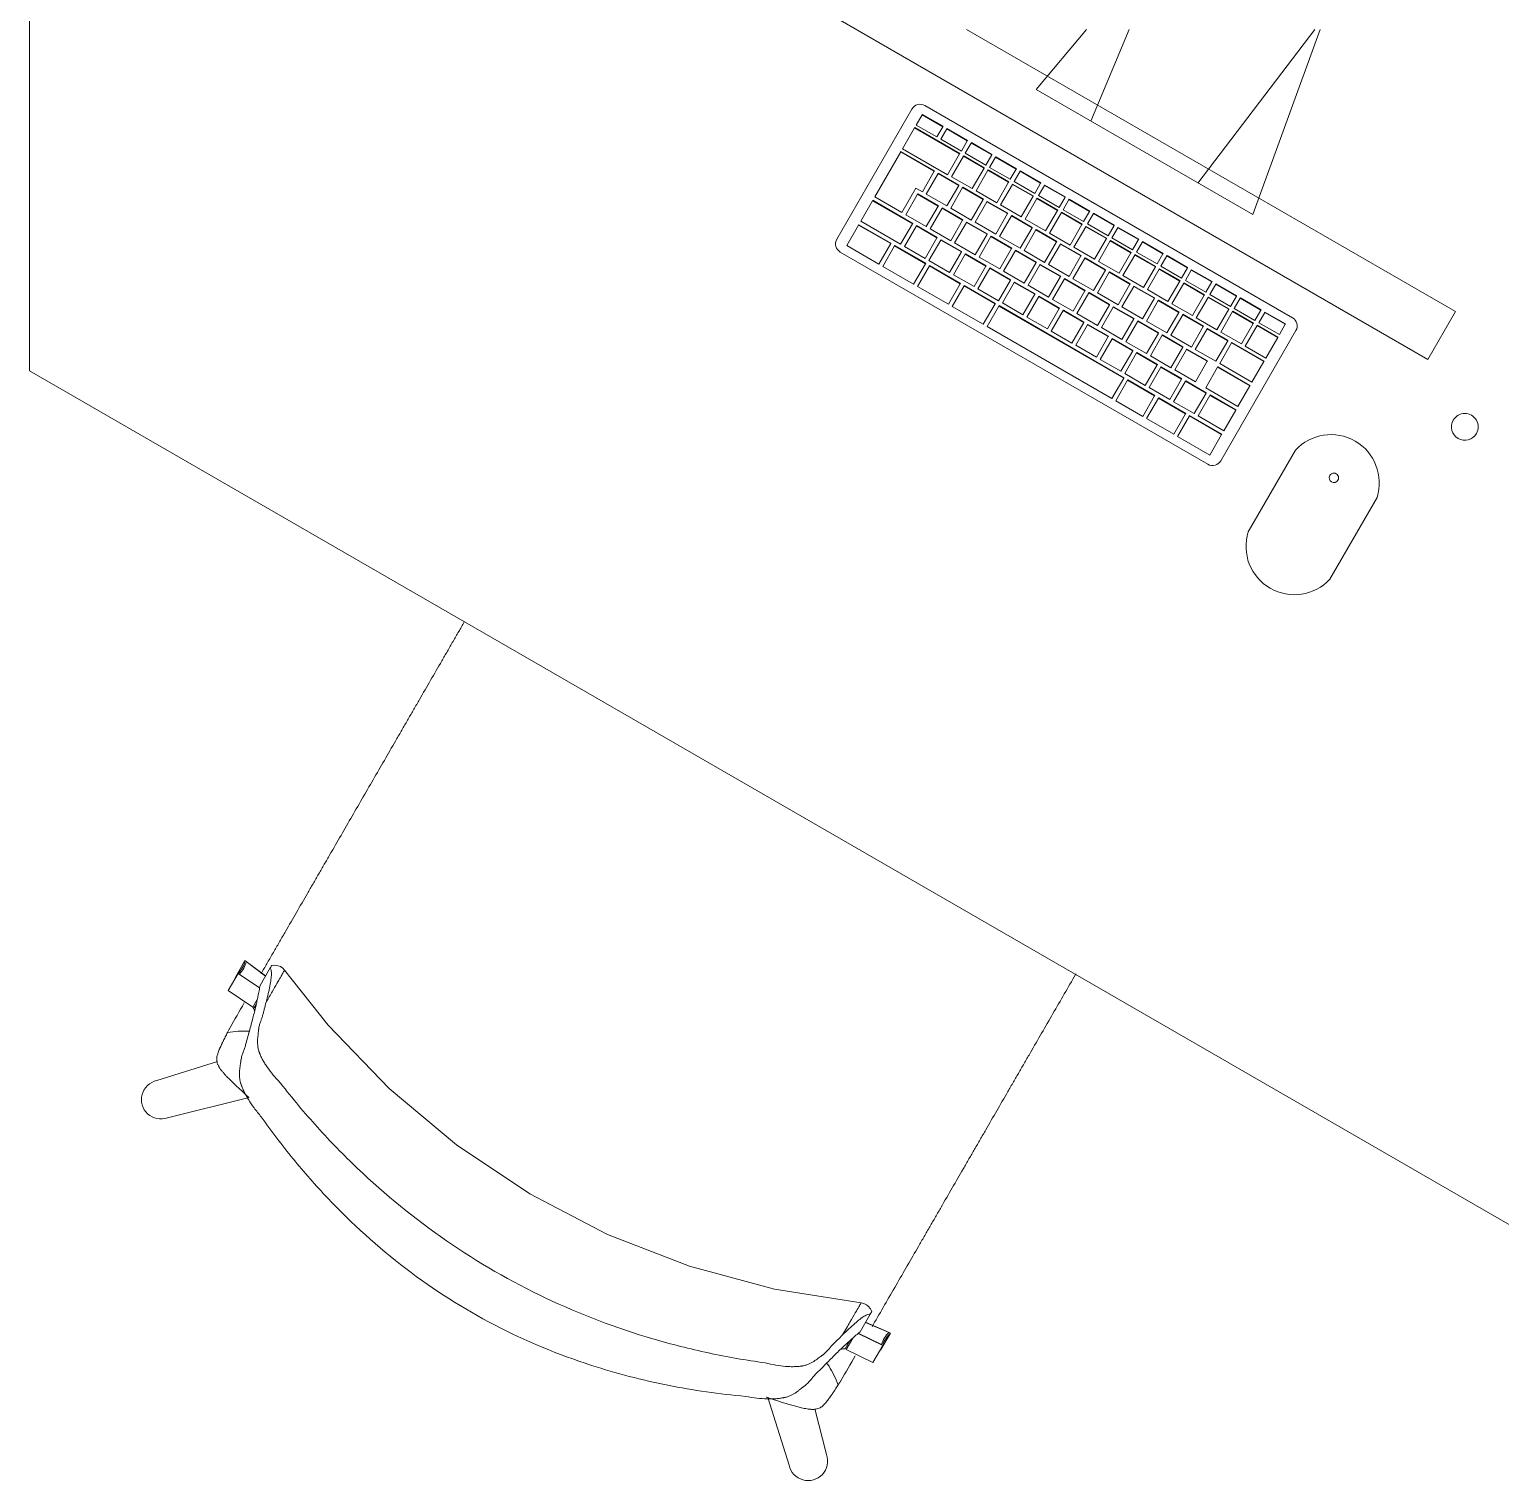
# Model space of a CAD drawing. Header units: millimetres. Extents: x 79795 to 317870, y -36033 to 97293.
# Drawn here: x 213532 to 214522, y 18010 to 18987 of the extents above; entities that cross this region are included whole.
import ezdxf

# ---------------------------------------------------------------- set-up
doc = ezdxf.new("R2010")
doc.units = ezdxf.units.MM
doc.header["$MEASUREMENT"] = 0
doc.layers.add('A-GENM', color=8, linetype='CONTINUOUS', lineweight=9)
doc.layers.add('I-FURN', color=8, linetype='CONTINUOUS', lineweight=9)

msp = doc.modelspace()

# ---------------------------------------------------------------- linework, layer by layer
at = {"layer": 'A-GENM'}
for p, q in [((214075.28, 18845.68), (214125.86, 18933.29)), ((214134.54, 18935.62), (214381.82, 18792.85)), ((214127.62, 18920.56), (214119.5, 18906.5)), ((214127.62, 18920.56), (214127.75, 18920.8)), ((214157.93, 18903.06), (214127.62, 18920.56)), ((214127.75, 18920.8), (214158.07, 18903.3)), ((214132.74, 18929.42), (214128.75, 18922.51)), ((214128.75, 18922.51), (214142.6, 18914.51)), ((214132.74, 18929.42), (214132.87, 18929.66)), ((214146.59, 18921.42), (214132.74, 18929.42)), ((214132.87, 18929.66), (214146.73, 18921.66)), ((214142.6, 18914.51), (214146.59, 18921.42)), ((214149.19, 18919.92), (214145.2, 18913.01)), ((214146.59, 18921.42), (214146.73, 18921.66)), ((214149.19, 18919.92), (214149.33, 18920.16)), ((214163.05, 18911.92), (214149.19, 18919.92)), ((214149.33, 18920.16), (214163.18, 18912.16)), ((214145.2, 18913.01), (214159.06, 18905.01)), ((214159.06, 18905.01), (214163.05, 18911.92)), ((214165.64, 18910.42), (214161.65, 18903.51)), ((214163.05, 18911.92), (214163.18, 18912.16)), ((214165.64, 18910.42), (214165.78, 18910.66)), ((214179.5, 18902.42), (214165.64, 18910.42)), ((214165.78, 18910.66), (214179.64, 18902.66)), ((214118.29, 18904.41), (214100.85, 18874.19)), ((214118.29, 18904.41), (214118.43, 18904.65)), ((214140.81, 18891.41), (214118.29, 18904.41)), ((214118.43, 18904.65), (214140.95, 18891.65)), ((214119.5, 18906.5), (214149.81, 18889)), ((214149.81, 18889), (214157.93, 18903.06)), ((214160.53, 18901.56), (214152.55, 18887.74)), ((214157.93, 18903.06), (214158.07, 18903.3)), ((214160.53, 18901.56), (214160.66, 18901.8)), ((214174.38, 18893.56), (214160.53, 18901.56)), ((214160.66, 18901.8), (214174.52, 18893.8)), ((214161.65, 18903.51), (214175.51, 18895.51)), ((214175.51, 18895.51), (214179.5, 18902.42)), ((214182.1, 18900.92), (214178.11, 18894.01)), ((214179.5, 18902.42), (214179.64, 18902.66)), ((214182.1, 18900.92), (214182.24, 18901.16)), ((214195.96, 18892.92), (214182.1, 18900.92)), ((214182.24, 18901.16), (214196.09, 18893.16)), ((214132.83, 18877.58), (214140.81, 18891.41)), ((214140.81, 18891.41), (214140.95, 18891.65)), ((214143.41, 18889.91), (214143.54, 18890.15)), ((214143.54, 18890.15), (214157.4, 18882.15)), ((214166.4, 18879.74), (214174.38, 18893.56)), ((214176.98, 18892.06), (214169, 18878.24)), ((214174.38, 18893.56), (214174.52, 18893.8)), ((214176.98, 18892.06), (214177.12, 18892.3)), ((214190.84, 18884.06), (214176.98, 18892.06)), ((214177.12, 18892.3), (214190.97, 18884.3)), ((214178.11, 18894.01), (214191.97, 18886.01)), ((214191.97, 18886.01), (214195.96, 18892.92)), ((214198.55, 18891.42), (214194.56, 18884.51)), ((214195.96, 18892.92), (214196.09, 18893.16)), ((214198.55, 18891.42), (214198.69, 18891.66)), ((214212.41, 18883.42), (214198.55, 18891.42)), ((214198.69, 18891.66), (214212.55, 18883.66)), ((214143.41, 18889.91), (214135.43, 18876.08)), ((214157.26, 18881.91), (214143.41, 18889.91)), ((214149.28, 18868.08), (214157.26, 18881.91)), ((214159.86, 18880.41), (214151.88, 18866.58)), ((214152.55, 18887.74), (214166.4, 18879.74)), ((214157.26, 18881.91), (214157.4, 18882.15)), ((214159.86, 18880.41), (214160, 18880.65)), ((214173.72, 18872.41), (214159.86, 18880.41)), ((214160, 18880.65), (214173.86, 18872.65)), ((214182.86, 18870.24), (214190.84, 18884.06)), ((214193.43, 18882.56), (214185.45, 18868.74)), ((214190.84, 18884.06), (214190.97, 18884.3)), ((214193.43, 18882.56), (214193.57, 18882.8)), ((214207.29, 18874.56), (214193.43, 18882.56)), ((214193.57, 18882.8), (214207.43, 18874.8)), ((214194.56, 18884.51), (214208.42, 18876.51)), ((214208.42, 18876.51), (214212.41, 18883.42)), ((214215.01, 18881.92), (214211.02, 18875.01)), ((214212.41, 18883.42), (214212.55, 18883.66)), ((214215.01, 18881.92), (214215.15, 18882.16)), ((214228.86, 18873.92), (214215.01, 18881.92)), ((214215.15, 18882.16), (214229, 18874.16)), ((214099.36, 18871.62), (214091.38, 18857.8)), ((214099.36, 18871.62), (214099.5, 18871.86)), ((214126.21, 18856.12), (214099.36, 18871.62)), ((214099.5, 18871.86), (214126.35, 18856.36)), ((214100.85, 18874.19), (214119.03, 18863.69)), ((214119.03, 18863.69), (214128.5, 18880.08)), ((214129.61, 18876.01), (214121.63, 18862.19)), ((214128.5, 18880.08), (214132.83, 18877.58)), ((214129.61, 18876.01), (214129.75, 18876.25)), ((214143.47, 18868.01), (214129.61, 18876.01)), ((214129.75, 18876.25), (214143.61, 18868.25)), ((214135.43, 18876.08), (214149.28, 18868.08)), ((214165.74, 18858.58), (214173.72, 18872.41)), ((214176.31, 18870.91), (214168.33, 18857.08)), ((214169, 18878.24), (214182.86, 18870.24)), ((214173.72, 18872.41), (214173.86, 18872.65)), ((214176.31, 18870.91), (214176.45, 18871.15)), ((214190.17, 18862.91), (214176.31, 18870.91)), ((214176.45, 18871.15), (214190.31, 18863.15)), ((214199.31, 18860.74), (214207.29, 18874.56)), ((214209.89, 18873.06), (214201.91, 18859.24)), ((214207.29, 18874.56), (214207.43, 18874.8)), ((214209.89, 18873.06), (214210.03, 18873.3)), ((214223.75, 18865.06), (214209.89, 18873.06)), ((214210.03, 18873.3), (214223.88, 18865.3)), ((214211.02, 18875.01), (214224.87, 18867.01)), ((214224.87, 18867.01), (214228.86, 18873.92)), ((214231.46, 18872.42), (214227.47, 18865.51)), ((214228.86, 18873.92), (214229, 18874.16)), ((214231.46, 18872.42), (214231.6, 18872.66)), ((214245.32, 18864.42), (214231.46, 18872.42)), ((214231.6, 18872.66), (214245.46, 18864.66)), ((214121.63, 18862.19), (214135.49, 18854.19)), ((214135.49, 18854.19), (214143.47, 18868.01)), ((214146.07, 18866.51), (214138.09, 18852.69)), ((214143.47, 18868.01), (214143.61, 18868.25)), ((214146.07, 18866.51), (214146.2, 18866.75)), ((214159.92, 18858.51), (214146.07, 18866.51)), ((214146.2, 18866.75), (214160.06, 18858.75)), ((214151.88, 18866.58), (214165.74, 18858.58)), ((214182.19, 18849.08), (214190.17, 18862.91)), ((214192.77, 18861.41), (214184.79, 18847.58)), ((214185.45, 18868.74), (214199.31, 18860.74)), ((214190.17, 18862.91), (214190.31, 18863.15)), ((214192.77, 18861.41), (214192.91, 18861.65)), ((214206.63, 18853.41), (214192.77, 18861.41)), ((214192.91, 18861.65), (214206.76, 18853.65)), ((214215.76, 18851.24), (214223.75, 18865.06)), ((214226.34, 18863.56), (214218.36, 18849.74)), ((214223.75, 18865.06), (214223.88, 18865.3)), ((214226.34, 18863.56), (214226.48, 18863.8)), ((214240.2, 18855.56), (214226.34, 18863.56)), ((214226.48, 18863.8), (214240.34, 18855.8)), ((214227.47, 18865.51), (214241.33, 18857.51)), ((214241.33, 18857.51), (214245.32, 18864.42)), ((214247.92, 18862.92), (214243.93, 18856.01)), ((214245.32, 18864.42), (214245.46, 18864.66)), ((214247.92, 18862.92), (214248.06, 18863.16)), ((214261.77, 18854.92), (214247.92, 18862.92)), ((214248.06, 18863.16), (214261.91, 18855.16)), ((214089.9, 18855.23), (214081.93, 18841.43)), ((214089.9, 18855.23), (214090.04, 18855.47)), ((214111.55, 18842.73), (214089.9, 18855.23)), ((214090.04, 18855.47), (214111.69, 18842.97)), ((214091.38, 18857.8), (214118.23, 18842.3)), ((214118.23, 18842.3), (214126.21, 18856.12)), ((214128.81, 18854.62), (214120.83, 18840.8)), ((214126.21, 18856.12), (214126.35, 18856.36)), ((214128.81, 18854.62), (214128.95, 18854.86)), ((214142.66, 18846.62), (214128.81, 18854.62)), ((214128.95, 18854.86), (214142.8, 18846.86)), ((214138.09, 18852.69), (214151.94, 18844.69)), ((214151.94, 18844.69), (214159.92, 18858.51)), ((214162.52, 18857.01), (214154.54, 18843.19)), ((214159.92, 18858.51), (214160.06, 18858.75)), ((214162.52, 18857.01), (214162.66, 18857.25)), ((214176.38, 18849.01), (214162.52, 18857.01)), ((214162.66, 18857.25), (214176.52, 18849.25)), ((214168.33, 18857.08), (214182.19, 18849.08)), ((214198.65, 18839.58), (214206.63, 18853.41)), ((214209.22, 18851.91), (214201.24, 18838.08)), ((214201.91, 18859.24), (214215.76, 18851.24)), ((214206.63, 18853.41), (214206.76, 18853.65)), ((214209.22, 18851.91), (214209.36, 18852.15)), ((214223.08, 18843.91), (214209.22, 18851.91)), ((214209.36, 18852.15), (214223.22, 18844.15)), ((214232.22, 18841.74), (214240.2, 18855.56)), ((214242.8, 18854.06), (214234.82, 18840.24)), ((214240.2, 18855.56), (214240.34, 18855.8)), ((214242.8, 18854.06), (214242.94, 18854.3)), ((214256.65, 18846.06), (214242.8, 18854.06)), ((214242.94, 18854.3), (214256.79, 18846.3)), ((214243.93, 18856.01), (214257.78, 18848.01)), ((214257.78, 18848.01), (214261.77, 18854.92)), ((214264.37, 18853.42), (214260.38, 18846.51)), ((214261.77, 18854.92), (214261.91, 18855.16)), ((214264.37, 18853.42), (214264.51, 18853.66)), ((214278.23, 18845.42), (214264.37, 18853.42)), ((214264.51, 18853.66), (214278.37, 18845.66)), ((214081.93, 18841.43), (214103.58, 18828.93)), ((214103.58, 18828.93), (214111.55, 18842.73)), ((214114.15, 18841.23), (214106.18, 18827.43)), ((214111.55, 18842.73), (214111.69, 18842.97)), ((214114.15, 18841.23), (214114.29, 18841.47)), ((214134.93, 18829.23), (214114.15, 18841.23)), ((214114.29, 18841.47), (214135.07, 18829.47)), ((214120.83, 18840.8), (214134.68, 18832.8)), ((214134.68, 18832.8), (214142.66, 18846.62)), ((214145.26, 18845.12), (214137.28, 18831.3)), ((214142.66, 18846.62), (214142.8, 18846.86)), ((214145.26, 18845.12), (214145.4, 18845.36)), ((214159.12, 18837.12), (214145.26, 18845.12)), ((214145.4, 18845.36), (214159.26, 18837.36)), ((214154.54, 18843.19), (214168.4, 18835.19)), ((214168.4, 18835.19), (214176.38, 18849.01)), ((214178.98, 18847.51), (214170.99, 18833.69)), ((214176.38, 18849.01), (214176.52, 18849.25)), ((214178.98, 18847.51), (214179.11, 18847.75)), ((214192.83, 18839.51), (214178.98, 18847.51)), ((214179.11, 18847.75), (214192.97, 18839.75)), ((214184.79, 18847.58), (214198.65, 18839.58)), ((214215.1, 18830.08), (214223.08, 18843.91)), ((214225.68, 18842.41), (214217.7, 18828.58)), ((214218.36, 18849.74), (214232.22, 18841.74)), ((214223.08, 18843.91), (214223.22, 18844.15)), ((214225.68, 18842.41), (214225.82, 18842.65)), ((214239.53, 18834.41), (214225.68, 18842.41)), ((214225.82, 18842.65), (214239.67, 18834.65)), ((214248.67, 18832.24), (214256.65, 18846.06)), ((214259.25, 18844.56), (214251.27, 18830.74)), ((214256.65, 18846.06), (214256.79, 18846.3)), ((214259.25, 18844.56), (214259.39, 18844.8)), ((214273.11, 18836.56), (214259.25, 18844.56)), ((214259.39, 18844.8), (214273.25, 18836.8)), ((214260.38, 18846.51), (214274.24, 18838.51)), ((214274.24, 18838.51), (214278.23, 18845.42)), ((214280.83, 18843.92), (214276.84, 18837.01)), ((214278.23, 18845.42), (214278.37, 18845.66)), ((214280.83, 18843.92), (214280.96, 18844.16)), ((214294.68, 18835.92), (214280.83, 18843.92)), ((214280.96, 18844.16), (214294.82, 18836.16)), ((214324.89, 18694.24), (214077.61, 18837.01)), ((214137.28, 18831.3), (214151.14, 18823.3)), ((214151.14, 18823.3), (214159.12, 18837.12)), ((214161.72, 18835.62), (214153.74, 18821.8)), ((214159.12, 18837.12), (214159.26, 18837.36)), ((214161.72, 18835.62), (214161.86, 18835.86)), ((214175.57, 18827.62), (214161.72, 18835.62)), ((214161.86, 18835.86), (214175.71, 18827.86)), ((214170.99, 18833.69), (214184.85, 18825.69)), ((214184.85, 18825.69), (214192.83, 18839.51)), ((214195.43, 18838.01), (214187.45, 18824.19)), ((214192.83, 18839.51), (214192.97, 18839.75)), ((214195.43, 18838.01), (214195.57, 18838.25)), ((214209.29, 18830.01), (214195.43, 18838.01)), ((214195.57, 18838.25), (214209.42, 18830.25)), ((214201.24, 18838.08), (214215.1, 18830.08)), ((214231.55, 18820.58), (214239.53, 18834.41)), ((214242.13, 18832.91), (214234.15, 18819.08)), ((214234.82, 18840.24), (214248.67, 18832.24)), ((214239.53, 18834.41), (214239.67, 18834.65)), ((214242.13, 18832.91), (214242.27, 18833.15)), ((214255.99, 18824.91), (214242.13, 18832.91)), ((214242.27, 18833.15), (214256.13, 18825.15)), ((214251.27, 18830.74), (214265.13, 18822.74)), ((214265.13, 18822.74), (214273.11, 18836.56)), ((214275.71, 18835.06), (214267.73, 18821.24)), ((214273.11, 18836.56), (214273.25, 18836.8)), ((214275.71, 18835.06), (214275.85, 18835.3)), ((214289.56, 18827.06), (214275.71, 18835.06)), ((214275.85, 18835.3), (214289.7, 18827.3)), ((214276.84, 18837.01), (214290.69, 18829.01)), ((214290.69, 18829.01), (214294.68, 18835.92)), ((214297.28, 18834.42), (214293.29, 18827.51)), ((214294.68, 18835.92), (214294.82, 18836.16)), ((214297.28, 18834.42), (214297.42, 18834.66)), ((214311.14, 18826.42), (214297.28, 18834.42)), ((214297.42, 18834.66), (214311.28, 18826.66)), ((214106.18, 18827.43), (214126.96, 18815.43)), ((214126.96, 18815.43), (214134.93, 18829.23)), ((214137.53, 18827.73), (214129.56, 18813.93)), ((214134.93, 18829.23), (214135.07, 18829.47)), ((214137.53, 18827.73), (214137.67, 18827.97)), ((214158.32, 18815.73), (214137.53, 18827.73)), ((214137.67, 18827.97), (214158.45, 18815.97)), ((214153.74, 18821.8), (214167.59, 18813.8)), ((214167.59, 18813.8), (214175.57, 18827.62)), ((214178.17, 18826.12), (214170.19, 18812.3)), ((214175.57, 18827.62), (214175.71, 18827.86)), ((214178.17, 18826.12), (214178.31, 18826.36)), ((214192.03, 18818.12), (214178.17, 18826.12)), ((214178.31, 18826.36), (214192.17, 18818.36)), ((214187.45, 18824.19), (214201.31, 18816.19)), ((214201.31, 18816.19), (214209.29, 18830.01)), ((214211.88, 18828.51), (214203.9, 18814.69)), ((214209.29, 18830.01), (214209.42, 18830.25)), ((214211.88, 18828.51), (214212.02, 18828.75)), ((214225.74, 18820.51), (214211.88, 18828.51)), ((214212.02, 18828.75), (214225.88, 18820.75)), ((214217.7, 18828.58), (214231.55, 18820.58)), ((214248.01, 18811.08), (214255.99, 18824.91)), ((214258.59, 18823.41), (214250.61, 18809.58)), ((214255.99, 18824.91), (214256.13, 18825.15)), ((214258.59, 18823.41), (214258.73, 18823.65)), ((214272.44, 18815.41), (214258.59, 18823.41)), ((214258.73, 18823.65), (214272.58, 18815.65)), ((214267.73, 18821.24), (214281.58, 18813.24)), ((214281.58, 18813.24), (214289.56, 18827.06)), ((214292.16, 18825.56), (214284.18, 18811.74)), ((214289.56, 18827.06), (214289.7, 18827.3)), ((214292.16, 18825.56), (214292.3, 18825.8)), ((214306.02, 18817.56), (214292.16, 18825.56)), ((214292.3, 18825.8), (214306.16, 18817.8)), ((214293.29, 18827.51), (214307.15, 18819.51)), ((214307.15, 18819.51), (214311.14, 18826.42)), ((214313.73, 18824.92), (214309.74, 18818.01)), ((214311.14, 18826.42), (214311.28, 18826.66)), ((214313.73, 18824.92), (214313.87, 18825.16)), ((214327.59, 18816.92), (214313.73, 18824.92)), ((214313.87, 18825.16), (214327.73, 18817.16)), ((214129.56, 18813.93), (214150.35, 18801.93)), ((214150.35, 18801.93), (214158.32, 18815.73)), ((214160.91, 18814.23), (214152.94, 18800.43)), ((214158.32, 18815.73), (214158.45, 18815.97)), ((214160.91, 18814.23), (214161.05, 18814.47)), ((214181.7, 18802.23), (214160.91, 18814.23)), ((214161.05, 18814.47), (214181.84, 18802.47)), ((214170.19, 18812.3), (214184.05, 18804.3)), ((214184.05, 18804.3), (214192.03, 18818.12)), ((214194.63, 18816.62), (214186.65, 18802.8)), ((214192.03, 18818.12), (214192.17, 18818.36)), ((214194.63, 18816.62), (214194.76, 18816.86)), ((214208.48, 18808.62), (214194.63, 18816.62)), ((214194.76, 18816.86), (214208.62, 18808.86)), ((214203.9, 18814.69), (214217.76, 18806.69)), ((214217.76, 18806.69), (214225.74, 18820.51)), ((214228.34, 18819.01), (214220.36, 18805.19)), ((214225.74, 18820.51), (214225.88, 18820.75)), ((214228.34, 18819.01), (214228.48, 18819.25)), ((214242.2, 18811.01), (214228.34, 18819.01)), ((214228.48, 18819.25), (214242.33, 18811.25)), ((214234.15, 18819.08), (214248.01, 18811.08)), ((214234.21, 18797.19), (214242.2, 18811.01)), ((214242.2, 18811.01), (214242.33, 18811.25)), ((214264.46, 18801.58), (214272.44, 18815.41)), ((214275.04, 18813.91), (214267.06, 18800.08)), ((214272.44, 18815.41), (214272.58, 18815.65)), ((214275.04, 18813.91), (214275.18, 18814.15)), ((214288.9, 18805.91), (214275.04, 18813.91)), ((214275.18, 18814.15), (214289.04, 18806.15)), ((214284.18, 18811.74), (214298.04, 18803.74)), ((214298.04, 18803.74), (214306.02, 18817.56)), ((214308.62, 18816.06), (214300.64, 18802.24)), ((214306.02, 18817.56), (214306.16, 18817.8)), ((214308.62, 18816.06), (214308.75, 18816.3)), ((214322.47, 18808.06), (214308.62, 18816.06)), ((214308.75, 18816.3), (214322.61, 18808.3)), ((214309.74, 18818.01), (214323.6, 18810.01)), ((214323.6, 18810.01), (214327.59, 18816.92)), ((214330.19, 18815.42), (214326.2, 18808.51)), ((214327.59, 18816.92), (214327.73, 18817.16)), ((214330.19, 18815.42), (214330.33, 18815.66)), ((214344.05, 18807.42), (214330.19, 18815.42)), ((214330.33, 18815.66), (214344.18, 18807.66)), ((214173.73, 18788.43), (214181.7, 18802.23)), ((214181.7, 18802.23), (214181.84, 18802.47)), ((214186.65, 18802.8), (214200.5, 18794.8)), ((214200.5, 18794.8), (214208.48, 18808.62)), ((214211.08, 18807.12), (214203.1, 18793.3)), ((214208.48, 18808.62), (214208.62, 18808.86)), ((214211.08, 18807.12), (214211.22, 18807.36)), ((214224.94, 18799.12), (214211.08, 18807.12)), ((214211.22, 18807.36), (214225.08, 18799.36)), ((214220.36, 18805.19), (214234.21, 18797.19)), ((214244.79, 18809.51), (214236.81, 18795.69)), ((214244.79, 18809.51), (214244.93, 18809.75)), ((214258.65, 18801.51), (214244.79, 18809.51)), ((214244.93, 18809.75), (214258.79, 18801.75)), ((214250.61, 18809.58), (214264.46, 18801.58)), ((214250.67, 18787.69), (214258.65, 18801.51)), ((214258.65, 18801.51), (214258.79, 18801.75)), ((214280.92, 18792.08), (214288.9, 18805.91)), ((214291.5, 18804.41), (214283.52, 18790.58)), ((214288.9, 18805.91), (214289.04, 18806.15)), ((214291.5, 18804.41), (214291.63, 18804.65)), ((214305.35, 18796.41), (214291.5, 18804.41)), ((214291.63, 18804.65), (214305.49, 18796.65)), ((214300.64, 18802.24), (214314.49, 18794.24)), ((214314.49, 18794.24), (214322.47, 18808.06)), ((214325.07, 18806.56), (214317.09, 18792.74)), ((214322.47, 18808.06), (214322.61, 18808.3)), ((214325.07, 18806.56), (214325.21, 18806.8)), ((214338.93, 18798.56), (214325.07, 18806.56)), ((214325.21, 18806.8), (214339.07, 18798.8)), ((214326.2, 18808.51), (214340.06, 18800.51)), ((214340.06, 18800.51), (214344.05, 18807.42)), ((214346.64, 18805.92), (214342.65, 18799.01)), ((214344.05, 18807.42), (214344.18, 18807.66)), ((214346.64, 18805.92), (214346.78, 18806.16)), ((214360.5, 18797.92), (214346.64, 18805.92)), ((214346.78, 18806.16), (214360.64, 18798.16)), ((214152.94, 18800.43), (214173.73, 18788.43)), ((214184.3, 18800.73), (214176.33, 18786.93)), ((214184.3, 18800.73), (214184.43, 18800.97)), ((214268.3, 18752.23), (214184.3, 18800.73)), ((214184.43, 18800.97), (214268.44, 18752.47)), ((214203.1, 18793.3), (214216.96, 18785.3)), ((214216.96, 18785.3), (214224.94, 18799.12)), ((214227.54, 18797.62), (214219.55, 18783.8)), ((214224.94, 18799.12), (214225.08, 18799.36)), ((214227.54, 18797.62), (214227.67, 18797.86)), ((214241.39, 18789.62), (214227.54, 18797.62)), ((214227.67, 18797.86), (214241.53, 18789.86)), ((214236.81, 18795.69), (214250.67, 18787.69)), ((214261.25, 18800.01), (214253.27, 18786.19)), ((214261.25, 18800.01), (214261.39, 18800.25)), ((214275.1, 18792.01), (214261.25, 18800.01)), ((214261.39, 18800.25), (214275.24, 18792.25)), ((214267.06, 18800.08), (214280.92, 18792.08)), ((214267.12, 18778.19), (214275.1, 18792.01)), ((214275.1, 18792.01), (214275.24, 18792.25)), ((214297.37, 18782.58), (214305.35, 18796.41)), ((214307.95, 18794.91), (214299.97, 18781.08)), ((214305.35, 18796.41), (214305.49, 18796.65)), ((214307.95, 18794.91), (214308.09, 18795.15)), ((214321.81, 18786.91), (214307.95, 18794.91)), ((214308.09, 18795.15), (214321.95, 18787.15)), ((214317.09, 18792.74), (214330.95, 18784.74)), ((214330.95, 18784.74), (214338.93, 18798.56)), ((214341.52, 18797.06), (214333.54, 18783.24)), ((214338.93, 18798.56), (214339.07, 18798.8)), ((214341.52, 18797.06), (214341.66, 18797.3)), ((214355.38, 18789.06), (214341.52, 18797.06)), ((214341.66, 18797.3), (214355.52, 18789.3)), ((214342.65, 18799.01), (214356.51, 18791.01)), ((214356.51, 18791.01), (214360.5, 18797.92)), ((214363.1, 18796.42), (214359.11, 18789.51)), ((214360.5, 18797.92), (214360.64, 18798.16)), ((214363.1, 18796.42), (214363.24, 18796.66)), ((214376.95, 18788.42), (214363.1, 18796.42)), ((214363.24, 18796.66), (214377.09, 18788.66)), ((214176.33, 18786.93), (214260.33, 18738.43)), ((214219.55, 18783.8), (214233.41, 18775.8)), ((214233.41, 18775.8), (214241.39, 18789.62)), ((214243.99, 18788.12), (214236.01, 18774.3)), ((214241.39, 18789.62), (214241.53, 18789.86)), ((214243.99, 18788.12), (214244.13, 18788.36)), ((214257.85, 18780.12), (214243.99, 18788.12)), ((214244.13, 18788.36), (214257.98, 18780.36)), ((214253.27, 18786.19), (214267.12, 18778.19)), ((214277.7, 18790.51), (214269.72, 18776.69)), ((214277.7, 18790.51), (214277.84, 18790.75)), ((214291.56, 18782.51), (214277.7, 18790.51)), ((214277.84, 18790.75), (214291.7, 18782.75)), ((214283.52, 18790.58), (214297.37, 18782.58)), ((214283.58, 18768.69), (214291.56, 18782.51)), ((214291.56, 18782.51), (214291.7, 18782.75)), ((214294.16, 18781.01), (214294.3, 18781.25)), ((214294.3, 18781.25), (214308.15, 18773.25)), ((214313.83, 18773.08), (214321.81, 18786.91)), ((214324.41, 18785.41), (214316.42, 18771.58)), ((214321.81, 18786.91), (214321.95, 18787.15)), ((214324.41, 18785.41), (214324.54, 18785.65)), ((214338.26, 18777.41), (214324.41, 18785.41)), ((214324.54, 18785.65), (214338.4, 18777.65)), ((214333.54, 18783.24), (214347.4, 18775.24)), ((214384.14, 18784.18), (214333.56, 18696.56)), ((214347.4, 18775.24), (214355.38, 18789.06)), ((214357.98, 18787.56), (214350, 18773.74)), ((214355.38, 18789.06), (214355.52, 18789.3)), ((214357.98, 18787.56), (214358.12, 18787.8)), ((214371.84, 18779.56), (214357.98, 18787.56)), ((214358.12, 18787.8), (214371.97, 18779.8)), ((214359.11, 18789.51), (214372.96, 18781.51)), ((214372.96, 18781.51), (214376.95, 18788.42)), ((214376.95, 18788.42), (214377.09, 18788.66)), ((214236.01, 18774.3), (214249.87, 18766.3)), ((214249.87, 18766.3), (214257.85, 18780.12)), ((214260.44, 18778.62), (214252.46, 18764.8)), ((214257.85, 18780.12), (214257.98, 18780.36)), ((214260.44, 18778.62), (214260.58, 18778.86)), ((214274.3, 18770.62), (214260.44, 18778.62)), ((214260.58, 18778.86), (214274.44, 18770.86)), ((214269.72, 18776.69), (214283.58, 18768.69)), ((214294.16, 18781.01), (214286.18, 18767.19)), ((214308.01, 18773.01), (214294.16, 18781.01)), ((214299.97, 18781.08), (214313.83, 18773.08)), ((214300.03, 18759.19), (214308.01, 18773.01)), ((214310.61, 18771.51), (214302.63, 18757.69)), ((214308.01, 18773.01), (214308.15, 18773.25)), ((214310.61, 18771.51), (214310.75, 18771.75)), ((214324.47, 18763.51), (214310.61, 18771.51)), ((214310.75, 18771.75), (214324.61, 18763.75)), ((214316.42, 18771.58), (214330.28, 18763.58)), ((214330.28, 18763.58), (214338.26, 18777.41)), ((214340.86, 18775.91), (214332.89, 18762.1)), ((214338.26, 18777.41), (214338.4, 18777.65)), ((214340.86, 18775.91), (214341, 18776.15)), ((214362.51, 18763.41), (214340.86, 18775.91)), ((214341, 18776.15), (214362.65, 18763.65)), ((214350, 18773.74), (214363.86, 18765.74)), ((214363.86, 18765.74), (214371.84, 18779.56)), ((214371.84, 18779.56), (214371.97, 18779.8)), ((214252.46, 18764.8), (214266.32, 18756.8)), ((214266.32, 18756.8), (214274.3, 18770.62)), ((214276.9, 18769.12), (214268.92, 18755.3)), ((214274.3, 18770.62), (214274.44, 18770.86)), ((214276.9, 18769.12), (214277.04, 18769.36)), ((214290.76, 18761.12), (214276.9, 18769.12)), ((214277.04, 18769.36), (214290.89, 18761.36)), ((214286.18, 18767.19), (214300.03, 18759.19)), ((214316.49, 18749.69), (214324.47, 18763.51)), ((214324.47, 18763.51), (214324.61, 18763.75)), ((214332.89, 18762.1), (214354.54, 18749.6)), ((214354.54, 18749.6), (214362.51, 18763.41)), ((214362.51, 18763.41), (214362.65, 18763.65)), ((214260.33, 18738.43), (214268.3, 18752.23)), ((214268.3, 18752.23), (214268.44, 18752.47)), ((214268.92, 18755.3), (214282.77, 18747.3)), ((214282.77, 18747.3), (214290.76, 18761.12)), ((214293.35, 18759.62), (214285.37, 18745.8)), ((214290.76, 18761.12), (214290.89, 18761.36)), ((214293.35, 18759.62), (214293.49, 18759.86)), ((214307.21, 18751.62), (214293.35, 18759.62)), ((214293.49, 18759.86), (214307.35, 18751.86)), ((214299.23, 18737.8), (214307.21, 18751.62)), ((214302.63, 18757.69), (214316.49, 18749.69)), ((214307.21, 18751.62), (214307.35, 18751.86)), ((214331.4, 18759.51), (214323.43, 18745.71)), ((214331.4, 18759.51), (214331.53, 18759.75)), ((214353.05, 18747.01), (214331.4, 18759.51)), ((214331.53, 18759.75), (214353.18, 18747.25)), ((214270.9, 18750.73), (214262.93, 18736.93)), ((214270.9, 18750.73), (214271.04, 18750.97)), ((214289.09, 18740.23), (214270.9, 18750.73)), ((214271.04, 18750.97), (214289.22, 18740.47)), ((214285.37, 18745.8), (214299.23, 18737.8)), ((214309.81, 18750.12), (214301.83, 18736.3)), ((214309.81, 18750.12), (214309.95, 18750.36)), ((214323.66, 18742.12), (214309.81, 18750.12)), ((214309.95, 18750.36), (214323.8, 18742.36)), ((214315.68, 18728.3), (214323.66, 18742.12)), ((214323.43, 18745.71), (214345.08, 18733.21)), ((214323.66, 18742.12), (214323.8, 18742.36)), ((214345.08, 18733.21), (214353.05, 18747.01)), ((214353.05, 18747.01), (214353.18, 18747.25)), ((214262.93, 18736.93), (214281.12, 18726.43)), ((214281.12, 18726.43), (214289.09, 18740.23)), ((214291.68, 18738.73), (214283.71, 18724.93)), ((214289.09, 18740.23), (214289.22, 18740.47)), ((214291.68, 18738.73), (214291.82, 18738.97)), ((214309.87, 18728.23), (214291.68, 18738.73)), ((214291.82, 18738.97), (214310.01, 18728.47)), ((214301.83, 18736.3), (214315.68, 18728.3)), ((214326.26, 18740.62), (214318.29, 18726.82)), ((214326.26, 18740.62), (214326.4, 18740.86)), ((214343.58, 18730.62), (214326.26, 18740.62)), ((214326.4, 18740.86), (214343.72, 18730.86)), ((214283.71, 18724.93), (214301.9, 18714.43)), ((214301.9, 18714.43), (214309.87, 18728.23)), ((214312.47, 18726.73), (214304.5, 18712.93)), ((214309.87, 18728.23), (214310.01, 18728.47)), ((214312.47, 18726.73), (214312.61, 18726.97)), ((214334.12, 18714.23), (214312.47, 18726.73)), ((214312.61, 18726.97), (214334.26, 18714.47)), ((214318.29, 18726.82), (214335.61, 18716.82)), ((214335.61, 18716.82), (214343.58, 18730.62)), ((214343.58, 18730.62), (214343.72, 18730.86)), ((214304.5, 18712.93), (214326.15, 18700.43)), ((214326.15, 18700.43), (214334.12, 18714.23)), ((214334.12, 18714.23), (214334.26, 18714.47)), ((214383.73, 18703.71), (214351.98, 18648.71)), ((214406.97, 18616.96), (214438.72, 18671.96))]:
    msp.add_line(p, q, dxfattribs=at)
for centre, radius, start, end in [((214131.36, 18930.12), 6.35, 60, 150), ((214080.78, 18842.51), 6.35, 150, 240), ((214378.64, 18787.35), 6.35, 330, 60), ((214407.65, 18681.64), 32.54, 342.68038, 137.31962), ((214328.06, 18699.74), 6.35, 240, 330), ((214409.65, 18685.1), 3.16, 150, 330), ((214409.65, 18685.1), 3.16, 330, 150), ((214383.05, 18639.03), 32.54, 162.68038, 317.31962)]:
    msp.add_arc(centre, radius, start, end, dxfattribs=at)
at = {"layer": 'I-FURN'}
for p, q in [((213532.23, 19907.18), (213532.24, 18757.17)), ((214472.94, 18764.82), (214065.99, 18999.77)), ((214162.51, 18986.87), (214491.48, 18796.94)), ((214243.29, 18986.87), (214209.28, 18946.37)), ((214246.17, 18925.08), (214272.03, 18986.87)), ((214318.17, 18883.51), (214396.87, 18986.87)), ((214355.05, 18862.22), (214400.42, 18986.87)), ((214209.28, 18946.37), (214355.05, 18862.22)), ((214491.48, 18796.94), (214472.94, 18764.82)), ((213532.24, 18757.17), (214528.19, 18182.19)), ((213677.23, 18360.24), (213670.56, 18348.7)), ((213691.07, 18349.87), (213677.23, 18360.24)), ((213691.11, 18349.94), (213678.04, 18359.74)), ((213697.36, 18357.22), (213695.22, 18357.06)), ((213699.6, 18356.83), (213697.36, 18357.22)), ((213701, 18356.25), (213699.6, 18356.83)), ((213702.58, 18355.21), (213701, 18356.25)), ((213665.98, 18340.12), (213672.65, 18351.66)), ((213672.65, 18351.66), (213687.09, 18341.96)), ((213687.37, 18343.46), (213694.19, 18355.27)), ((213703.9, 18353.86), (213702.58, 18355.21)), ((213733.2, 18316.75), (213703.9, 18353.86)), ((213682.54, 18328.98), (213665.98, 18340.12)), ((213685.49, 18334.1), (213682.54, 18328.98)), ((213684.86, 18331.1), (213683.35, 18328.48)), ((213774.17, 18274.12), (213733.2, 18316.75)), ((213658.82, 18292.35), (213617.95, 18279.52)), ((213625.05, 18254.39), (213679.99, 18268.22)), ((213819.52, 18236.17), (213774.17, 18274.12)), ((213868.71, 18203.34), (213819.52, 18236.17)), ((213921.15, 18176.02), (213868.71, 18203.34)), ((213976.22, 18154.54), (213921.15, 18176.02)), ((214033.29, 18139.13), (213976.22, 18154.54)), ((214091.68, 18129.98), (214033.29, 18139.13)), ((214091.68, 18129.98), (214093.51, 18129.51)), ((214093.51, 18129.51), (214095.19, 18128.66)), ((214095.19, 18128.66), (214096.39, 18127.74)), ((214090.93, 18110.46), (214097.75, 18122.27)), ((214096.39, 18127.74), (214097.85, 18126)), ((214097.85, 18126), (214098.78, 18124.06)), ((214089.69, 18109.4), (214106.21, 18101.32)), ((214089.77, 18109.47), (214105.4, 18101.82)), ((214111.35, 18109.57), (214094.56, 18116.75)), ((214110.54, 18110.07), (214094.63, 18116.87)), ((214104.68, 18098.02), (214111.35, 18109.57)), ((214080.81, 18099.04), (214083.76, 18104.16)), ((214081.62, 18098.54), (214086.04, 18106.2)), ((214099.54, 18089.77), (214081.62, 18098.54)), ((214106.21, 18101.32), (214099.54, 18089.77)), ((214028.92, 18066.17), (214043.21, 18020.7)), ((214068.34, 18027.81), (214060.58, 18058.6))]:
    msp.add_line(p, q, dxfattribs=at)
for centre, radius, start, end in [((214497.7, 18719.4), 9, 150, 330), ((214497.7, 18719.4), 9, 330, 150), ((213620.67, 18266.72), 13.09, 101.96621, 289.58244), ((214056.01, 18023.42), 13.09, 191.98964, 19.60587)]:
    msp.add_arc(centre, radius, start, end, dxfattribs=at)
for centre, start_param, end_param in [((213660.25, 18363.82), 6.026179, 6.605675), ((213661.06, 18363.32), 6.026179, 6.605675), ((213653.58, 18352.27), 0.238848, 0.322489), ((214122.13, 18097.15), 2.819103, 3.398599), ((214122.94, 18096.65), 2.819103, 3.398599)]:
    msp.add_ellipse(centre, major_axis=(15.06, -8.7), ratio=0.978487, start_param=start_param, end_param=end_param, dxfattribs=at)
for points, knots in [([(213688, 18351.31), (213688.34, 18351.91), (213689.97, 18354.73), (213692.9, 18359.8), (213696.8, 18366.56), (213700.67, 18373.26), (213705.72, 18382.01), (213711.9, 18392.71), (213718.02, 18403.31), (213722.97, 18411.89), (213726.76, 18418.45), (213730.57, 18425.05), (213735.59, 18433.74), (213741.81, 18444.52), (213749.26, 18457.41), (213756.82, 18470.52), (213764.41, 18483.66), (213771.89, 18496.62), (213778.15, 18507.45), (213783.19, 18516.18), (213787.01, 18522.8), (213790.82, 18529.41), (213795.84, 18538.1), (213802.07, 18548.89), (213808.31, 18559.7), (213813.35, 18568.42), (213817.16, 18575.03), (213820.97, 18581.62), (213823.55, 18586.09), (213824.87, 18588.38), (213824.95, 18588.52)], [-0.8977274, -0.8977274, -0.8977274, -0.8977274, -0.8928571, -0.875, -0.8571429, -0.8392857, -0.8214286, -0.7857143, -0.75, -0.7321429, -0.7142857, -0.6964286, -0.6785714, -0.6428571, -0.6071429, -0.5714286, -0.5357143, -0.5, -0.4642857, -0.4464286, -0.4285714, -0.4107143, -0.3928571, -0.3571429, -0.3214286, -0.3035714, -0.2857143, -0.2678571, -0.25, -0.2488464, -0.2488464, -0.2488464, -0.2488464]), ([(213691.43, 18332.26), (213692.93, 18334.86), (213695.61, 18339.51), (213698.81, 18345.04), (213701.18, 18349.15), (213702.51, 18351.45), (213703.22, 18352.69), (213703.59, 18353.33), (213703.83, 18353.74), (213703.9, 18353.86), (213703.9, 18353.86)], [0, 0, 0, 0, 0.1111111, 0.2222222, 0.3333333, 0.4444444, 0.5, 0.5555556, 0.6111111, 0.6625707, 0.6625707, 0.6625707, 0.6625707]), ([(214236.04, 18351.23), (214235.99, 18351.14), (214233.43, 18346.71), (214228.3, 18337.82), (214220.63, 18324.53), (214213.07, 18311.44), (214206.78, 18300.55), (214201.73, 18291.8), (214197.91, 18285.18), (214194.09, 18278.57), (214189.08, 18269.9), (214182.9, 18259.18), (214176.73, 18248.5), (214171.75, 18239.87), (214167.96, 18233.32), (214164.18, 18226.75), (214159.18, 18218.1), (214152.96, 18207.34), (214146.73, 18196.53), (214141.68, 18187.79), (214137.84, 18181.14), (214134.01, 18174.5), (214128.97, 18165.78), (214122.73, 18154.96), (214115.2, 18141.92), (214107.48, 18128.56), (214102.1, 18119.24), (214099.32, 18114.42), (214099.09, 18114.03)], [-0.7507659, -0.7507659, -0.7507659, -0.7507659, -0.75, -0.7142857, -0.6785714, -0.6428571, -0.6071429, -0.5892857, -0.5714286, -0.5535714, -0.5357143, -0.5, -0.4642857, -0.4464286, -0.4285714, -0.4107143, -0.3928571, -0.3571429, -0.3214286, -0.3035714, -0.2857143, -0.2678571, -0.25, -0.2142857, -0.1785714, -0.1428571, -0.1071429, -0.103964, -0.103964, -0.103964, -0.103964]), ([(213688.17, 18255.13), (213686.42, 18257.16), (213683.26, 18261.12), (213680.07, 18265.81), (213677.97, 18269.4), (213676.62, 18272.01), (213675.67, 18274.11), (213675.1, 18275.54), (213674.81, 18276.34), (213674.59, 18276.94), (213674.4, 18277.53), (213674.17, 18278.3), (213673.84, 18279.63), (213673.55, 18281.44), (213673.43, 18283.5), (213673.49, 18285.44), (213673.68, 18287.29), (213673.93, 18289.05), (213674.15, 18290.47), (213674.29, 18291.44), (213674.36, 18291.98), (213674.41, 18292.39), (213674.45, 18292.8), (213674.53, 18293.32), (213674.68, 18294.22), (213674.95, 18295.41), (213675.33, 18296.75), (213675.9, 18298.44), (213676.51, 18300.04), (213677.08, 18301.66), (213677.47, 18302.92), (213677.82, 18304.2), (213678.29, 18305.9), (213679.09, 18308.82), (213680.18, 18312.86), (213681.4, 18317.34), (213682.52, 18321.59), (213683.59, 18325.68), (213684.54, 18329.5), (213685.32, 18332.98), (213685.73, 18335.07), (213685.91, 18336.06)], [0, 0, 0, 0, 0.035714, 0.071429, 0.089286, 0.107143, 0.125, 0.133929, 0.138393, 0.142857, 0.147321, 0.151786, 0.160714, 0.178571, 0.196429, 0.214286, 0.232143, 0.25, 0.267857, 0.276786, 0.28125, 0.285714, 0.290179, 0.294643, 0.303571, 0.321429, 0.339286, 0.357143, 0.392857, 0.410714, 0.428571, 0.446429, 0.464286, 0.5, 0.571429, 0.642857, 0.714286, 0.785714, 0.857143, 0.928571, 1, 1, 1, 1]), ([(213682.56, 18329.02), (213682.72, 18328.61), (213683.1, 18327.77), (213683.5, 18326.9), (213683.71, 18326.47)], [-0.8741323, -0.8741323, -0.8741323, -0.8741323, -0.6666667, -0.4718724, -0.4718724, -0.4718724, -0.4718724]), ([(213691.43, 18332.26), (213691.03, 18330.68), (213690.42, 18328.3), (213689.68, 18325.51), (213689.25, 18323.92), (213688.93, 18322.71), (213688.59, 18321.56), (213688.08, 18320.14), (213687.56, 18318.77), (213687.08, 18317.33), (213686.77, 18316.16), (213686.56, 18315.09), (213686.45, 18314.27), (213686.39, 18313.78), (213686.36, 18313.4), (213686.33, 18313.01), (213686.28, 18312.49), (213686.17, 18311.55), (213686, 18310.15), (213685.8, 18308.38), (213685.67, 18306.51), (213685.66, 18304.53), (213685.83, 18302.46), (213686.17, 18300.66), (213686.54, 18299.37), (213686.79, 18298.62), (213687, 18298.05), (213687.23, 18297.48), (213687.55, 18296.71), (213688.16, 18295.35), (213689.17, 18293.36), (213690.6, 18290.9), (213692.81, 18287.54), (213696.13, 18283.19), (213699.41, 18279.56), (213701.2, 18277.71)], [0, 0, 0, 0, 0.125, 0.1875, 0.21875, 0.25, 0.28125, 0.3125, 0.375, 0.40625, 0.4375, 0.46875, 0.484375, 0.492188, 0.5, 0.507812, 0.515625, 0.53125, 0.5625, 0.59375, 0.625, 0.65625, 0.6875, 0.71875, 0.734375, 0.742188, 0.75, 0.757812, 0.765625, 0.78125, 0.8125, 0.84375, 0.875, 0.9375, 1, 1, 1, 1]), ([(213679.63, 18268.35), (213677.86, 18269.95), (213675.01, 18272.53), (213671.69, 18275.63), (213669.85, 18277.38), (213668.49, 18278.7), (213667.26, 18279.91), (213666.13, 18281.06), (213664.98, 18282.25), (213663.75, 18283.57), (213662.51, 18284.99), (213661.37, 18286.38), (213660.52, 18287.54), (213659.92, 18288.47), (213659.52, 18289.16), (213659.15, 18289.87), (213658.72, 18290.88), (213658.34, 18292.15), (213658.15, 18293.62), (213658.21, 18294.99), (213658.45, 18296.27), (213658.84, 18297.61), (213659.25, 18298.75), (213659.58, 18299.58), (213659.78, 18300.06), (213659.93, 18300.42), (213660.09, 18300.78), (213660.29, 18301.26), (213660.66, 18302.08), (213661.18, 18303.2), (213661.7, 18304.3), (213662.14, 18305.22), (213662.49, 18305.93), (213662.86, 18306.67), (213663.35, 18307.66), (213664.22, 18309.41), (213664.97, 18310.89), (213665.45, 18311.85)], [0, 0, 0, 0, 0.125, 0.1875, 0.21875, 0.25, 0.28125, 0.3125, 0.34375, 0.375, 0.40625, 0.4375, 0.46875, 0.484375, 0.5, 0.515625, 0.53125, 0.5625, 0.59375, 0.625, 0.65625, 0.6875, 0.71875, 0.734375, 0.742188, 0.75, 0.757812, 0.765625, 0.78125, 0.8125, 0.84375, 0.859375, 0.875, 0.890625, 0.90625, 0.9375, 1, 1, 1, 1]), ([(213680.58, 18312.75), (213680.18, 18312.78), (213677.56, 18312.93), (213672.59, 18312.85), (213667.88, 18312.29), (213665.45, 18311.85)], [0.93933321, 0.93933321, 0.93933321, 0.93933321, 0.94444444, 0.97222222, 1, 1, 1, 1]), ([(213701.2, 18277.71), (213709.11, 18267.52), (213725.63, 18247.8), (213761.55, 18210.85), (213811.55, 18170.03), (213878.65, 18131.28), (213939, 18108.4), (213988.97, 18095.77), (214014.3, 18091.32), (214027.07, 18089.57)], [-1, -1, -1, -1, -0.9, -0.8, -0.6, -0.4, -0.2, -0.1, 0, 0, 0, 0]), ([(214014.03, 18066.99), (213996.38, 18068.55), (213961.36, 18073.57), (213904.17, 18088.36), (213844.04, 18113.26), (213784.16, 18151.47), (213740.35, 18191.19), (213709.19, 18226.67), (213694.95, 18245.45), (213688.17, 18255.13)], [-1, -1, -1, -1, -0.863636, -0.727273, -0.545455, -0.363636, -0.181818, -0.090909, 0, 0, 0, 0]), ([(214091.68, 18129.98), (214091.68, 18129.98), (214091.61, 18129.86), (214091.35, 18129.41), (214090.9, 18128.63), (214089.9, 18126.9), (214087.95, 18123.52), (214084.34, 18117.28), (214081.08, 18111.62), (214079.2, 18108.37)], [0.3374293, 0.3374293, 0.3374293, 0.3374293, 0.3888889, 0.4444444, 0.5138889, 0.5833333, 0.7222222, 0.8611111, 1, 1, 1, 1]), ([(214027.07, 18089.57), (214029.57, 18088.94), (214034.36, 18087.91), (214039.79, 18087.21), (214043.8, 18086.98), (214046.64, 18086.97), (214048.87, 18087.09), (214050.35, 18087.25), (214051.18, 18087.35), (214051.79, 18087.44), (214052.39, 18087.54), (214053.16, 18087.7), (214054.47, 18088.03), (214056.2, 18088.63), (214058.08, 18089.52), (214059.78, 18090.52), (214061.33, 18091.57), (214062.77, 18092.62), (214063.89, 18093.47), (214064.66, 18094.03), (214065.08, 18094.34), (214065.4, 18094.56), (214065.72, 18094.78), (214066.12, 18095.07), (214066.77, 18095.58), (214067.59, 18096.29), (214068.45, 18097.15), (214069.46, 18098.28), (214070.38, 18099.42), (214071.36, 18100.57), (214072.18, 18101.44), (214073.07, 18102.32), (214074.23, 18103.49), (214076.28, 18105.53), (214078.03, 18107.24), (214079.2, 18108.37)], [0, 0, 0, 0, 0.0625, 0.125, 0.15625, 0.1875, 0.21875, 0.234375, 0.242188, 0.25, 0.257812, 0.265625, 0.28125, 0.3125, 0.34375, 0.375, 0.40625, 0.4375, 0.46875, 0.484375, 0.492188, 0.5, 0.507812, 0.515625, 0.53125, 0.5625, 0.59375, 0.625, 0.6875, 0.71875, 0.75, 0.78125, 0.8125, 0.875, 1, 1, 1, 1]), ([(214085.26, 18105.5), (214083.72, 18104.2), (214081.2, 18101.93), (214077.43, 18098.3), (214074.41, 18095.33), (214071.3, 18092.23), (214068.03, 18088.94), (214065.07, 18085.98), (214062.64, 18083.51), (214061.08, 18081.94), (214059.88, 18080.65), (214058.76, 18079.35), (214057.68, 18078.02), (214056.5, 18076.68), (214055.53, 18075.68), (214054.63, 18074.85), (214053.93, 18074.28), (214053.52, 18073.95), (214053.19, 18073.7), (214052.86, 18073.46), (214052.42, 18073.12), (214051.65, 18072.51), (214050.54, 18071.62), (214049.14, 18070.52), (214047.63, 18069.44), (214045.97, 18068.41), (214044.13, 18067.48), (214042.42, 18066.83), (214041.1, 18066.45), (214040.32, 18066.26), (214039.71, 18066.14), (214039.09, 18066.02), (214038.24, 18065.88), (214036.72, 18065.66), (214034.43, 18065.43), (214031.5, 18065.3), (214027.34, 18065.32), (214021.68, 18065.73), (214016.66, 18066.49), (214014.03, 18066.99)], [0, 0, 0, 0, 0.142857, 0.214286, 0.285714, 0.357143, 0.428571, 0.5, 0.535714, 0.571429, 0.589286, 0.607143, 0.642857, 0.660714, 0.678571, 0.696429, 0.705357, 0.709821, 0.714286, 0.71875, 0.723214, 0.732143, 0.75, 0.767857, 0.785714, 0.803571, 0.821429, 0.839286, 0.848214, 0.852679, 0.857143, 0.861607, 0.866071, 0.875, 0.892857, 0.910714, 0.928571, 0.964286, 1, 1, 1, 1]), ([(214078.03, 18098.81), (214078.52, 18098.84), (214079.51, 18098.91), (214080.4, 18099.03), (214080.86, 18099.09)], [-0.5281276, -0.5281276, -0.5281276, -0.5281276, -0.3333333, -0.1189454, -0.1189454, -0.1189454, -0.1189454]), ([(214076.17, 18074.73), (214075.34, 18077.05), (214073.46, 18081.41), (214070.8, 18086.2), (214069.05, 18088.78), (214068.52, 18089.51)], [0, 0, 0, 0, 0.02777778, 0.05555556, 0.06696683, 0.06696683, 0.06696683, 0.06696683]), ([(214076.17, 18074.73), (214075.58, 18073.82), (214074.67, 18072.43), (214073.59, 18070.81), (214072.98, 18069.89), (214072.52, 18069.2), (214072.07, 18068.54), (214071.51, 18067.7), (214070.81, 18066.7), (214070.1, 18065.69), (214069.57, 18064.96), (214069.26, 18064.54), (214069.03, 18064.23), (214068.79, 18063.91), (214068.47, 18063.5), (214067.92, 18062.81), (214067.13, 18061.88), (214066.17, 18060.87), (214065.19, 18060.03), (214064.03, 18059.28), (214062.66, 18058.72), (214061.37, 18058.41), (214060.28, 18058.28), (214059.48, 18058.24), (214058.68, 18058.25), (214057.58, 18058.3), (214056.15, 18058.45), (214054.37, 18058.74), (214052.53, 18059.11), (214050.76, 18059.52), (214049.16, 18059.92), (214047.6, 18060.33), (214045.93, 18060.78), (214044.11, 18061.3), (214041.68, 18062.02), (214037.33, 18063.35), (214033.67, 18064.52), (214031.4, 18065.26)], [0, 0, 0, 0, 0.0625, 0.09375, 0.109375, 0.125, 0.140625, 0.15625, 0.1875, 0.21875, 0.234375, 0.242188, 0.25, 0.257812, 0.265625, 0.28125, 0.3125, 0.34375, 0.375, 0.40625, 0.4375, 0.46875, 0.484375, 0.5, 0.515625, 0.53125, 0.5625, 0.59375, 0.625, 0.65625, 0.6875, 0.71875, 0.75, 0.78125, 0.8125, 0.875, 1, 1, 1, 1])]:
    msp.add_open_spline(points, degree=3, knots=knots, dxfattribs=at)
for points in [[(213694.83, 18356.39), (213695.02, 18356.71), (213695.26, 18357.12), (213695.21, 18357.03), (213694.88, 18356.46), (213694.47, 18355.75), (213694.19, 18355.27)], [(213694.19, 18355.27), (213694.46, 18354.89), (213694.9, 18353.82), (213695.13, 18351.22), (213694.78, 18347.66), (213693.99, 18343.25), (213692.94, 18338.14), (213691.98, 18334.28), (213691.43, 18332.26)], [(213685.91, 18336.06), (213686.21, 18337.4), (213686.73, 18339.97), (213687.16, 18342.33), (213687.37, 18343.46)], [(213667.2, 18315.29), (213670.27, 18320.61), (213673.43, 18326.08), (213676.69, 18331.72)], [(213665.45, 18311.85), (213665.74, 18312.42), (213666.32, 18313.57), (213666.91, 18314.72), (213667.2, 18315.29)], [(214079.2, 18108.37), (214080.68, 18109.86), (214083.54, 18112.63), (214087.44, 18116.09), (214090.87, 18118.98), (214093.78, 18121.06), (214096.14, 18122.16), (214097.28, 18122.32), (214097.75, 18122.27)], [(214097.75, 18122.27), (214098.03, 18122.75), (214098.44, 18123.46), (214098.77, 18124.04), (214098.82, 18124.13), (214098.59, 18123.72), (214098.4, 18123.4)], [(214090.93, 18110.46), (214090.06, 18109.71), (214088.23, 18108.17), (214086.27, 18106.43), (214085.26, 18105.5)], [(214087.73, 18094.34), (214084.47, 18088.7), (214081.32, 18083.25), (214078.27, 18077.96)], [(214078.27, 18077.96), (214077.92, 18077.42), (214077.22, 18076.34), (214076.52, 18075.26), (214076.17, 18074.73)], [(214027.88, 18066.49), (214029.06, 18066.07), (214030.23, 18065.66), (214031.4, 18065.26)], [(214031.4, 18065.26), (214030.25, 18065.66), (214029.09, 18066.06), (214027.94, 18066.47)]]:
    msp.add_open_spline(points, degree=3, dxfattribs=at)

doc.saveas('drawing.dxf')
